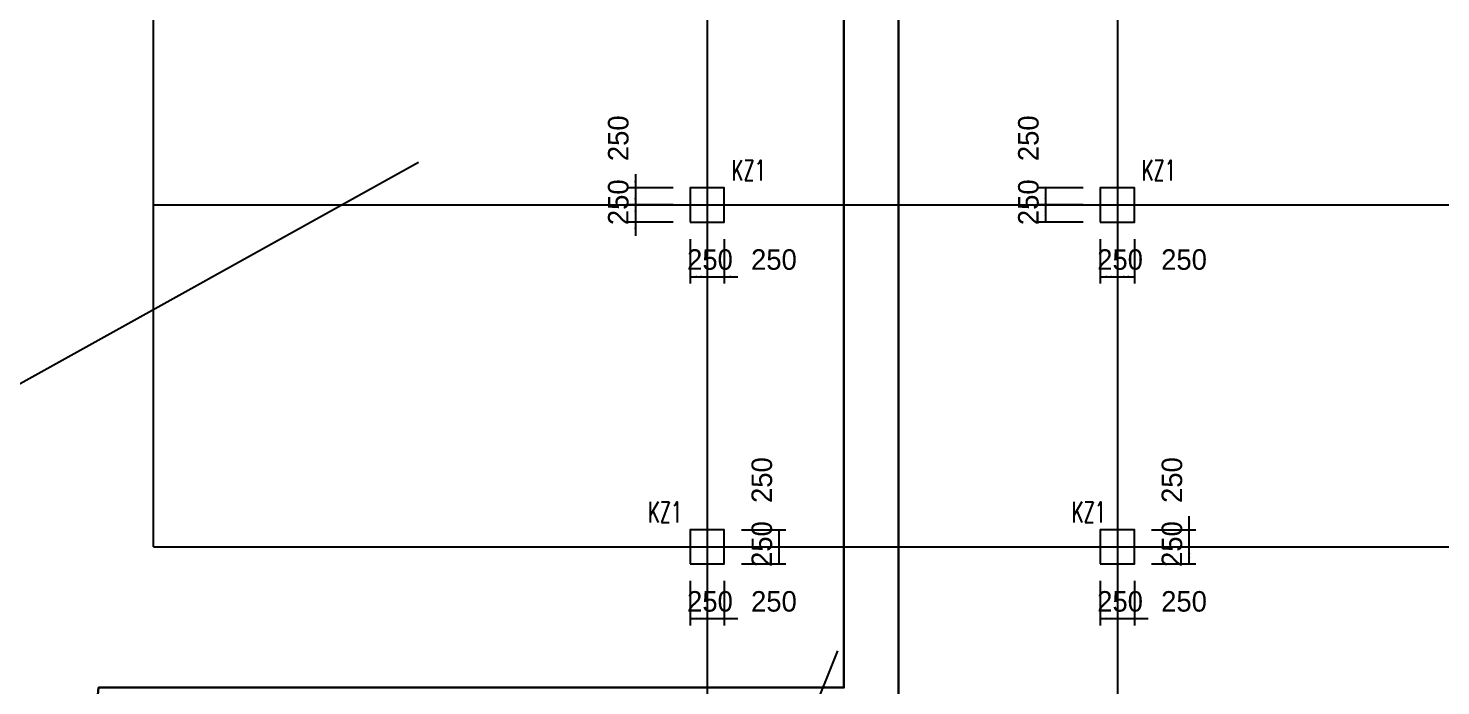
# Model space of a CAD drawing. Extents: x 387171 to 699106, y 11966 to 245688.
# Drawn here: x 522824 to 543490, y 98056 to 107673 of the extents above; entities that cross this region are included whole.
import ezdxf

# ---------------------------------------------------------------- set-up
doc = ezdxf.new("R2010")
doc.units = 0
doc.header["$LTSCALE"] = 100
doc.header["$MEASUREMENT"] = 0
for name, color, linetype in [('COLU', 7, 'Continuous'), ('DIM', 3, 'Continuous'), ('DOTE', 253, 'Continuous'), ('NUM', 7, 'Continuous')]:
    doc.layers.add(name, color=color, linetype=linetype)
doc.styles.add('hztxt', font='hztxt')
doc.styles.get("Standard").update_dxf_attribs({"font": 'standard'})
doc.dimstyles.get("Standard").update_dxf_attribs({"dimtxt": 300, "dimasz": 100, "dimexe": 100, "dimexo": 250, "dimgap": 100, "dimtad": 0, "dimtoh": 1, "dimdec": 0, "dimdsep": 46, "dimcen": 0.09, "dimclrt": 7, "dimadec": 0, "dimazin": 0, "dimtfac": 1, "dimtdec": 4, "dimtofl": 0, "dimtmove": 0, "dimatfit": 3, "dimfxl": 1, "dimtolj": 1, "dimtzin": 0, "dimarcsym": 0})

# ---------------------------------------------------------------- blocks, each defined once
blk = doc.blocks.new('*D104')
at = {"layer": 'DIM', "color": 0, "linetype": 'ByBlock', "lineweight": -2}
for p, q in [((531708, 105538), (531708, 104888)), ((532258, 105338), (531608, 105338)), ((532258, 105088), (531608, 105088))]:
    blk.add_line(p, q, dxfattribs=at)
for points in [[(531708, 105338), (531691, 105438), (531725, 105438)], [(531708, 105088), (531725, 104988), (531691, 104988)]]:
    blk.add_solid(points, dxfattribs=at)
at = {"layer": 'DIM', "color": 7, "linetype": 'Continuous', "lineweight": -2, "insert": (531458, 106064), "char_height": 300, "width": 566.67, "attachment_point": 5, "rotation": 90, "style": 'hztxt'}
blk.add_mtext('250', dxfattribs=at)
blk = doc.blocks.new('*D2702')
at = {"layer": 'DIM', "color": 0, "linetype": 'ByBlock', "lineweight": -2}
for p, q in [((531708, 105288), (531708, 104638)), ((532258, 105088), (531608, 105088)), ((532258, 104838), (531608, 104838))]:
    blk.add_line(p, q, dxfattribs=at)
for points in [[(531708, 105088), (531691, 105188), (531725, 105188)], [(531708, 104838), (531725, 104738), (531691, 104738)]]:
    blk.add_solid(points, dxfattribs=at)
at = {"layer": 'DIM', "color": 7, "linetype": 'Continuous', "lineweight": -2, "insert": (531458, 105128), "char_height": 300, "width": 566.67, "attachment_point": 5, "rotation": 90, "style": 'hztxt'}
blk.add_mtext('250', dxfattribs=at)
blk = doc.blocks.new('*D2259')
at = {"layer": 'DIM', "color": 0, "linetype": 'ByBlock', "lineweight": -2}
for p, q in [((532508, 104588), (532508, 103938)), ((532758, 104588), (532758, 103938)), ((532508, 104038), (532758, 104038))]:
    blk.add_line(p, q, dxfattribs=at)
for points in [[(532508, 104038), (532608, 104055), (532608, 104021)], [(532758, 104038), (532658, 104021), (532658, 104055)]]:
    blk.add_solid(points, dxfattribs=at)
at = {"layer": 'DIM', "color": 7, "linetype": 'Continuous', "lineweight": -2, "insert": (532798, 104288), "char_height": 300, "width": 566.67, "attachment_point": 5, "style": 'hztxt'}
blk.add_mtext('250', dxfattribs=at)
blk = doc.blocks.new('*D2221')
at = {"layer": 'DIM', "color": 0, "linetype": 'ByBlock', "lineweight": -2}
for p, q in [((532758, 104588), (532758, 103938)), ((533008, 104588), (533008, 103938)), ((532558, 104038), (533208, 104038))]:
    blk.add_line(p, q, dxfattribs=at)
for points in [[(532758, 104038), (532658, 104021), (532658, 104055)], [(533008, 104038), (533108, 104055), (533108, 104021)]]:
    blk.add_solid(points, dxfattribs=at)
at = {"layer": 'DIM', "color": 7, "linetype": 'Continuous', "lineweight": -2, "insert": (533734, 104288), "char_height": 300, "width": 566.67, "attachment_point": 5, "style": 'hztxt'}
blk.add_mtext('250', dxfattribs=at)
blk = doc.blocks.new('*D1727')
at = {"layer": 'DIM', "color": 0, "linetype": 'ByBlock', "lineweight": -2}
for p, q in [((532508, 99588), (532508, 98938)), ((532758, 99588), (532758, 98938)), ((532508, 99038), (532758, 99038))]:
    blk.add_line(p, q, dxfattribs=at)
for points in [[(532508, 99038), (532608, 99055), (532608, 99021)], [(532758, 99038), (532658, 99021), (532658, 99055)]]:
    blk.add_solid(points, dxfattribs=at)
at = {"layer": 'DIM', "color": 7, "linetype": 'Continuous', "lineweight": -2, "insert": (532798, 99288), "char_height": 300, "width": 566.67, "attachment_point": 5, "style": 'hztxt'}
blk.add_mtext('250', dxfattribs=at)
blk = doc.blocks.new('*D1324')
at = {"layer": 'DIM', "color": 0, "linetype": 'ByBlock', "lineweight": -2}
for p, q in [((532758, 99588), (532758, 98938)), ((533008, 99588), (533008, 98938)), ((532558, 99038), (533208, 99038))]:
    blk.add_line(p, q, dxfattribs=at)
for points in [[(532758, 99038), (532658, 99021), (532658, 99055)], [(533008, 99038), (533108, 99055), (533108, 99021)]]:
    blk.add_solid(points, dxfattribs=at)
at = {"layer": 'DIM', "color": 7, "linetype": 'Continuous', "lineweight": -2, "insert": (533734, 99288), "char_height": 300, "width": 566.67, "attachment_point": 5, "style": 'hztxt'}
blk.add_mtext('250', dxfattribs=at)
blk = doc.blocks.new('*D1230')
at = {"layer": 'DIM', "color": 0, "linetype": 'ByBlock', "lineweight": -2}
for p, q in [((533258, 100088), (533908, 100088)), ((533808, 99838), (533808, 100088)), ((533258, 99838), (533908, 99838))]:
    blk.add_line(p, q, dxfattribs=at)
for points in [[(533808, 100088), (533825, 99988), (533791, 99988)], [(533808, 99838), (533791, 99938), (533825, 99938)]]:
    blk.add_solid(points, dxfattribs=at)
at = {"layer": 'DIM', "color": 7, "linetype": 'Continuous', "lineweight": -2, "insert": (533558, 100128), "char_height": 300, "width": 566.67, "attachment_point": 5, "rotation": 90, "style": 'hztxt'}
blk.add_mtext('250', dxfattribs=at)
blk = doc.blocks.new('*D813')
at = {"layer": 'DIM', "color": 0, "linetype": 'ByBlock', "lineweight": -2}
for p, q in [((533258, 100338), (533908, 100338)), ((533808, 100088), (533808, 100338)), ((533258, 100088), (533908, 100088))]:
    blk.add_line(p, q, dxfattribs=at)
for points in [[(533808, 100338), (533825, 100238), (533791, 100238)], [(533808, 100088), (533791, 100188), (533825, 100188)]]:
    blk.add_solid(points, dxfattribs=at)
at = {"layer": 'DIM', "color": 7, "linetype": 'Continuous', "lineweight": -2, "insert": (533558, 101064), "char_height": 300, "width": 566.67, "attachment_point": 5, "rotation": 90, "style": 'hztxt'}
blk.add_mtext('250', dxfattribs=at)
blk = doc.blocks.new('*D363')
at = {"layer": 'DIM', "color": 0, "linetype": 'ByBlock', "lineweight": -2}
for p, q in [((538258, 105338), (537608, 105338)), ((537708, 105338), (537708, 105088)), ((538258, 105088), (537608, 105088))]:
    blk.add_line(p, q, dxfattribs=at)
for points in [[(537708, 105338), (537725, 105238), (537691, 105238)], [(537708, 105088), (537691, 105188), (537725, 105188)]]:
    blk.add_solid(points, dxfattribs=at)
at = {"layer": 'DIM', "color": 7, "linetype": 'Continuous', "lineweight": -2, "insert": (537458, 106064), "char_height": 300, "width": 566.67, "attachment_point": 5, "rotation": 90, "style": 'hztxt'}
blk.add_mtext('250', dxfattribs=at)
blk = doc.blocks.new('*D2956')
at = {"layer": 'DIM', "color": 0, "linetype": 'ByBlock', "lineweight": -2}
for p, q in [((538258, 105088), (537608, 105088)), ((537708, 105088), (537708, 104838)), ((538258, 104838), (537608, 104838))]:
    blk.add_line(p, q, dxfattribs=at)
for points in [[(537708, 105088), (537725, 104988), (537691, 104988)], [(537708, 104838), (537691, 104938), (537725, 104938)]]:
    blk.add_solid(points, dxfattribs=at)
at = {"layer": 'DIM', "color": 7, "linetype": 'Continuous', "lineweight": -2, "insert": (537458, 105128), "char_height": 300, "width": 566.67, "attachment_point": 5, "rotation": 90, "style": 'hztxt'}
blk.add_mtext('250', dxfattribs=at)
blk = doc.blocks.new('*D2867')
at = {"layer": 'DIM', "color": 0, "linetype": 'ByBlock', "lineweight": -2}
for p, q in [((538508, 104588), (538508, 103938)), ((538758, 104588), (538758, 103938)), ((538508, 104038), (538758, 104038))]:
    blk.add_line(p, q, dxfattribs=at)
for points in [[(538508, 104038), (538608, 104055), (538608, 104021)], [(538758, 104038), (538658, 104021), (538658, 104055)]]:
    blk.add_solid(points, dxfattribs=at)
at = {"layer": 'DIM', "color": 7, "linetype": 'Continuous', "lineweight": -2, "insert": (538798, 104288), "char_height": 300, "width": 566.67, "attachment_point": 5, "style": 'hztxt'}
blk.add_mtext('250', dxfattribs=at)
blk = doc.blocks.new('*D2485')
at = {"layer": 'DIM', "color": 0, "linetype": 'ByBlock', "lineweight": -2}
for p, q in [((538758, 104588), (538758, 103938)), ((539008, 104588), (539008, 103938)), ((538758, 104038), (539008, 104038))]:
    blk.add_line(p, q, dxfattribs=at)
for points in [[(538758, 104038), (538858, 104055), (538858, 104021)], [(539008, 104038), (538908, 104021), (538908, 104055)]]:
    blk.add_solid(points, dxfattribs=at)
at = {"layer": 'DIM', "color": 7, "linetype": 'Continuous', "lineweight": -2, "insert": (539734, 104288), "char_height": 300, "width": 566.67, "attachment_point": 5, "style": 'hztxt'}
blk.add_mtext('250', dxfattribs=at)
blk = doc.blocks.new('*D2001')
at = {"layer": 'DIM', "color": 0, "linetype": 'ByBlock', "lineweight": -2}
for p, q in [((538508, 99588), (538508, 98938)), ((538758, 99588), (538758, 98938)), ((538508, 99038), (538758, 99038))]:
    blk.add_line(p, q, dxfattribs=at)
for points in [[(538508, 99038), (538608, 99055), (538608, 99021)], [(538758, 99038), (538658, 99021), (538658, 99055)]]:
    blk.add_solid(points, dxfattribs=at)
at = {"layer": 'DIM', "color": 7, "linetype": 'Continuous', "lineweight": -2, "insert": (538798, 99288), "char_height": 300, "width": 566.67, "attachment_point": 5, "style": 'hztxt'}
blk.add_mtext('250', dxfattribs=at)
blk = doc.blocks.new('*D1967')
at = {"layer": 'DIM', "color": 0, "linetype": 'ByBlock', "lineweight": -2}
for p, q in [((538758, 99588), (538758, 98938)), ((539008, 99588), (539008, 98938)), ((538558, 99038), (539208, 99038))]:
    blk.add_line(p, q, dxfattribs=at)
for points in [[(538758, 99038), (538658, 99021), (538658, 99055)], [(539008, 99038), (539108, 99055), (539108, 99021)]]:
    blk.add_solid(points, dxfattribs=at)
at = {"layer": 'DIM', "color": 7, "linetype": 'Continuous', "lineweight": -2, "insert": (539734, 99288), "char_height": 300, "width": 566.67, "attachment_point": 5, "style": 'hztxt'}
blk.add_mtext('250', dxfattribs=at)
blk = doc.blocks.new('*D1513')
at = {"layer": 'DIM', "color": 0, "linetype": 'ByBlock', "lineweight": -2}
for p, q in [((539258, 100088), (539908, 100088)), ((539808, 99838), (539808, 100088)), ((539258, 99838), (539908, 99838))]:
    blk.add_line(p, q, dxfattribs=at)
for points in [[(539808, 100088), (539825, 99988), (539791, 99988)], [(539808, 99838), (539791, 99938), (539825, 99938)]]:
    blk.add_solid(points, dxfattribs=at)
at = {"layer": 'DIM', "color": 7, "linetype": 'Continuous', "lineweight": -2, "insert": (539558, 100128), "char_height": 300, "width": 566.67, "attachment_point": 5, "rotation": 90, "style": 'hztxt'}
blk.add_mtext('250', dxfattribs=at)
blk = doc.blocks.new('*D1090')
at = {"layer": 'DIM', "color": 0, "linetype": 'ByBlock', "lineweight": -2}
for p, q in [((539808, 99888), (539808, 100538)), ((539258, 100338), (539908, 100338)), ((539258, 100088), (539908, 100088))]:
    blk.add_line(p, q, dxfattribs=at)
for points in [[(539808, 100338), (539791, 100438), (539825, 100438)], [(539808, 100088), (539825, 99988), (539791, 99988)]]:
    blk.add_solid(points, dxfattribs=at)
at = {"layer": 'DIM', "color": 7, "linetype": 'Continuous', "lineweight": -2, "insert": (539558, 101064), "char_height": 300, "width": 566.67, "attachment_point": 5, "rotation": 90, "style": 'hztxt'}
blk.add_mtext('250', dxfattribs=at)
blk = doc.blocks.new('后浇带现场')
at = {"color": 6, "lineweight": 30}
for points in [[(662200, 674230), (718557, 674230), (718557, 624270), (707583, 624270), (707286, 620897), (700215, 616964), (698139, 620873), (664797, 619534)], [(662200, 673430), (717757, 673430), (717757, 625070), (706851, 625070), (706526, 621390), (700538, 618060), (698609, 621692), (664765, 620333)]]:
    blk.add_lwpolyline(points, dxfattribs=at)

msp = doc.modelspace()

# ---------------------------------------------------------------- linework, layer by layer
at = {"layer": 'COLU'}
for points in [[(532508.1, 104837.9), (533008.1, 104837.9), (533008.1, 105337.9), (532508.1, 105337.9)], [(538508.1, 104837.9), (539008.1, 104837.9), (539008.1, 105337.9), (538508.1, 105337.9)], [(532508.1, 99837.9), (533008.1, 99837.9), (533008.1, 100337.9), (532508.1, 100337.9)], [(538508.1, 99837.9), (539008.1, 99837.9), (539008.1, 100337.9), (538508.1, 100337.9)]]:
    msp.add_lwpolyline(points, close=True, dxfattribs=at)
at = {"layer": 'DOTE'}
for p, q in [((532758, 238913.1), (532758.2, 95505.2)), ((538758.1, 238913.1), (538758.1, 94087.9)), ((524658.1, 100087.9), (524658.1, 155487.9)), ((528534.2, 105709.7), (504515.6, 92371.1)), ((524658.1, 105087.9), (587358.1, 105087.9)), ((524658.1, 100087.9), (587358.1, 100087.9)), ((534664, 98568.3), (532506.8, 93216.7))]:
    msp.add_line(p, q, dxfattribs=at)

# ---------------------------------------------------------------- block references
at = {"color": 3, "lineweight": 30}
msp.add_blockref('后浇带现场', (-182998.7, -527042.1), dxfattribs=at)

# ---------------------------------------------------------------- texts
at = {"layer": 'NUM', "color": 200, "width": 0.7}
for p in [(533114.1, 105444), (539114.1, 105444), (531890.3, 100444), (538090.7, 100444)]:
    msp.add_text('KZ1', height=300, dxfattribs=at).set_placement(p)

# ---------------------------------------------------------------- dimensions: what is measured, and where the dimension line sits
at = {"layer": 'DIM', "color": 200}
for p1, p2, picture, middle in [((532508.1, 105337.9), (532508.1, 105087.9), '*D104', (531458.1, 105556)), ((538508.1, 105337.9), (538508.1, 105087.9), '*D363', (537458.1, 105556)), ((532508.1, 105087.9), (532508.1, 104837.9), '*D2702', (531458.1, 104619.9)), ((538508.1, 105087.9), (538508.1, 104837.9), '*D2956', (537458.1, 104619.9)), ((532508.1, 104837.9), (532758.2, 104837.9), '*D2259', (532290, 104287.9)), ((532758.2, 104837.9), (533008.1, 104837.9), '*D2221', (533226.1, 104287.9)), ((538508.1, 104837.9), (538758.1, 104837.9), '*D2867', (538290, 104287.9)), ((538758.1, 104837.9), (539008.1, 104837.9), '*D2485', (539226.1, 104287.9)), ((533008.1, 100087.9), (533008.1, 100337.9), '*D813', (533558.1, 100556)), ((539008.1, 100087.9), (539008.1, 100337.9), '*D1090', (539558.1, 100556)), ((533008.1, 99837.9), (533008.1, 100087.9), '*D1230', (533558.1, 99619.9)), ((539008.1, 99837.9), (539008.1, 100087.9), '*D1513', (539558.1, 99619.9)), ((532508.1, 99837.9), (532758.2, 99837.9), '*D1727', (532290, 99287.9)), ((532758.2, 99837.9), (533008.1, 99837.9), '*D1324', (533226.1, 99287.9)), ((538508.1, 99837.9), (538758.1, 99837.9), '*D2001', (538290, 99287.9)), ((538758.1, 99837.9), (539008.1, 99837.9), '*D1967', (539226.1, 99287.9))]:
    dim = msp.add_aligned_dim(p1=p1, p2=p2, distance=-800, dimstyle='Standard', dxfattribs=at)
    dim.commit()
    dim.dimension.update_dxf_attribs({"geometry": picture, "text_midpoint": middle})

doc.saveas('drawing.dxf')
